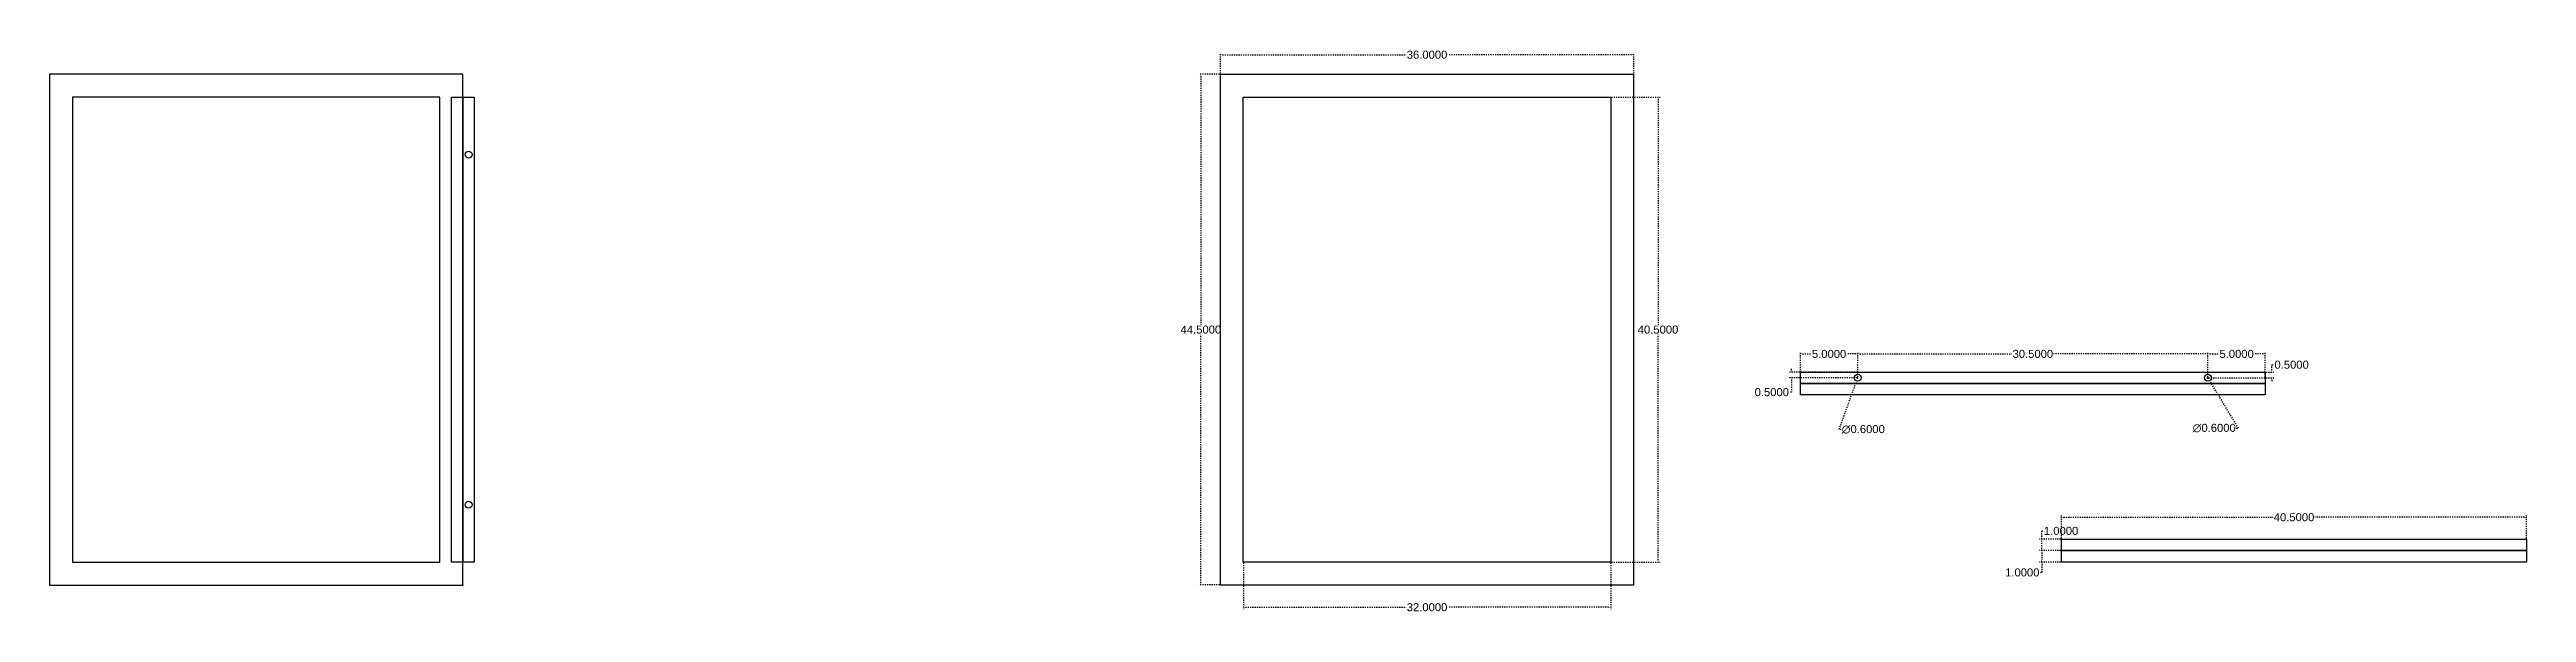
# Model space of a CAD drawing. Header units: millimetres. Extents: x 8 to 223, y 5 to 54.
import ezdxf

# ---------------------------------------------------------------- set-up
doc = ezdxf.new("R2010")
doc.units = ezdxf.units.MM
doc.header["$MEASUREMENT"] = 0
doc.linetypes.add('ACAD_ISO10W100', pattern=[18, 12, -3, 0, -3])
doc.layers.add('dim', color=3, linetype='ACAD_ISO10W100')
doc.layers.add('schita', color=2, linetype='Continuous')
doc.styles.get("Standard").update_dxf_attribs({"font": 'arial.ttf'})
doc.dimstyles.get("Standard").update_dxf_attribs({"dimtxt": 0.18, "dimasz": 0.18, "dimexe": 0.18, "dimexo": 0.0625, "dimgap": 0.09, "dimtad": 0, "dimtih": 1, "dimtoh": 1, "dimdec": 4, "dimzin": 0, "dimdsep": 46, "dimtxsty": 'Standard', "dimcen": 0.09, "dimadec": 0, "dimazin": 0, "dimtfac": 1, "dimtdec": 4, "dimtofl": 0, "dimtmove": 0, "dimatfit": 3, "dimfxl": 1, "dimtolj": 1, "dimtzin": 0, "dimarcsym": 0})

# ---------------------------------------------------------------- blocks, each defined once
blk = doc.blocks.new('*D1')
at = {"layer": 'Defpoints', "color": 0, "ltscale": 0.004, "transparency": 16777216}
for p in [(109.52, 51.96), (107.82, 7.46), (109.52, 7.46)]:
    blk.add_point(p, dxfattribs=at)
at = {"layer": 'dim', "color": 0, "lineweight": -2, "ltscale": 0.004, "transparency": 16777216}
for p, q in [((109.45, 51.96), (107.64, 51.96)), ((107.82, 51.78), (107.82, 30.15)), ((107.82, 7.64), (107.82, 29.26)), ((109.45, 7.46), (107.64, 7.46))]:
    blk.add_line(p, q, dxfattribs=at)
at = {"layer": 'dim', "color": 0, "ltscale": 0.004, "transparency": 16777216}
for points in [[(107.79, 51.78), (107.85, 51.78), (107.82, 51.96)], [(107.79, 7.64), (107.85, 7.64), (107.82, 7.46)]]:
    blk.add_solid(points, dxfattribs=at)
at = {"layer": 'dim', "color": 0, "ltscale": 0.004, "transparency": 16777216, "insert": (107.82, 29.71), "char_height": 0.7, "attachment_point": 5}
blk.add_mtext('\\A1;44.5000', dxfattribs=at)
blk = doc.blocks.new('*D2')
at = {"layer": 'Defpoints', "color": 0, "ltscale": 0.004, "transparency": 16777216}
for p in [(109.52, 51.96), (145.52, 53.66), (145.52, 51.96)]:
    blk.add_point(p, dxfattribs=at)
at = {"layer": 'dim', "color": 0, "lineweight": -2, "ltscale": 0.004, "transparency": 16777216}
for p, q in [((109.52, 52.02), (109.52, 53.84)), ((109.7, 53.66), (125.7, 53.66)), ((145.34, 53.66), (129.33, 53.66)), ((145.52, 52.02), (145.52, 53.84))]:
    blk.add_line(p, q, dxfattribs=at)
at = {"layer": 'dim', "color": 0, "ltscale": 0.004, "transparency": 16777216}
for points in [[(109.7, 53.69), (109.7, 53.63), (109.52, 53.66)], [(145.34, 53.69), (145.34, 53.63), (145.52, 53.66)]]:
    blk.add_solid(points, dxfattribs=at)
at = {"layer": 'dim', "color": 0, "ltscale": 0.004, "transparency": 16777216, "insert": (127.52, 53.66), "char_height": 0.7, "attachment_point": 5}
blk.add_mtext('\\A1;36.0000', dxfattribs=at)
blk = doc.blocks.new('*D3')
at = {"layer": 'Defpoints', "color": 0, "ltscale": 0.004, "transparency": 16777216}
for p in [(181.06, 10.46), (182.79, 10.46), (182.79, 9.46)]:
    blk.add_point(p, dxfattribs=at)
at = {"layer": 'dim', "color": 0, "lineweight": -2, "ltscale": 0.004, "transparency": 16777216}
for p, q in [((182.72, 10.46), (180.88, 10.46)), ((182.72, 9.46), (180.88, 9.46)), ((181.06, 10.28), (181.06, 9.64)), ((181.06, 9.46), (181.06, 8.55)), ((181.06, 8.55), (180.88, 8.55))]:
    blk.add_line(p, q, dxfattribs=at)
at = {"layer": 'dim', "color": 0, "ltscale": 0.004, "transparency": 16777216}
for points in [[(181.03, 10.28), (181.09, 10.28), (181.06, 10.46)], [(181.03, 9.64), (181.09, 9.64), (181.06, 9.46)]]:
    blk.add_solid(points, dxfattribs=at)
at = {"layer": 'dim', "color": 0, "ltscale": 0.004, "transparency": 16777216, "insert": (179.37, 8.55), "char_height": 0.7, "attachment_point": 5}
blk.add_mtext('\\A1;1.0000', dxfattribs=at)
blk = doc.blocks.new('*D4')
at = {"layer": 'Defpoints', "color": 0, "ltscale": 0.004, "transparency": 16777216}
for p in [(181.06, 11.46), (182.79, 11.46), (182.79, 10.46)]:
    blk.add_point(p, dxfattribs=at)
at = {"layer": 'dim', "color": 0, "lineweight": -2, "ltscale": 0.004, "transparency": 16777216}
for p, q in [((182.72, 11.46), (180.88, 11.46)), ((181.06, 11.46), (181.06, 12.17)), ((181.06, 12.17), (181.24, 12.17)), ((181.06, 10.64), (181.06, 11.28)), ((182.72, 10.46), (180.88, 10.46))]:
    blk.add_line(p, q, dxfattribs=at)
at = {"layer": 'dim', "color": 0, "ltscale": 0.004, "transparency": 16777216}
for points in [[(181.03, 11.28), (181.09, 11.28), (181.06, 11.46)], [(181.03, 10.64), (181.09, 10.64), (181.06, 10.46)]]:
    blk.add_solid(points, dxfattribs=at)
at = {"layer": 'dim', "color": 0, "ltscale": 0.004, "transparency": 16777216, "insert": (182.75, 12.17), "char_height": 0.7, "attachment_point": 5}
blk.add_mtext('\\A1;1.0000', dxfattribs=at)
blk = doc.blocks.new('*D5')
at = {"layer": 'Defpoints', "color": 0, "ltscale": 0.004, "transparency": 16777216}
for p in [(200.54, 27.59), (195.54, 25.51), (200.54, 25.51)]:
    blk.add_point(p, dxfattribs=at)
at = {"layer": 'dim', "color": 0, "lineweight": -2, "ltscale": 0.004, "transparency": 16777216}
for p, q in [((195.54, 25.58), (195.54, 27.77)), ((195.72, 27.59), (196.5, 27.59)), ((200.36, 27.59), (199.58, 27.59)), ((200.54, 25.58), (200.54, 27.77))]:
    blk.add_line(p, q, dxfattribs=at)
at = {"layer": 'dim', "color": 0, "ltscale": 0.004, "transparency": 16777216}
for points in [[(195.72, 27.62), (195.72, 27.56), (195.54, 27.59)], [(200.36, 27.62), (200.36, 27.56), (200.54, 27.59)]]:
    blk.add_solid(points, dxfattribs=at)
at = {"layer": 'dim', "color": 0, "ltscale": 0.004, "transparency": 16777216, "insert": (198.04, 27.59), "char_height": 0.7, "attachment_point": 5}
blk.add_mtext('\\A1;5.0000', dxfattribs=at)
blk = doc.blocks.new('*D6')
at = {"layer": 'Defpoints', "color": 0, "ltscale": 0.004, "transparency": 16777216}
for p in [(195.54, 27.59), (165.04, 25.51), (195.54, 25.51)]:
    blk.add_point(p, dxfattribs=at)
at = {"layer": 'dim', "color": 0, "lineweight": -2, "ltscale": 0.004, "transparency": 16777216}
for p, q in [((165.04, 25.58), (165.04, 27.77)), ((165.22, 27.59), (178.47, 27.59)), ((195.36, 27.59), (182.1, 27.59)), ((195.54, 25.58), (195.54, 27.77))]:
    blk.add_line(p, q, dxfattribs=at)
at = {"layer": 'dim', "color": 0, "ltscale": 0.004, "transparency": 16777216}
for points in [[(165.22, 27.62), (165.22, 27.56), (165.04, 27.59)], [(195.36, 27.62), (195.36, 27.56), (195.54, 27.59)]]:
    blk.add_solid(points, dxfattribs=at)
at = {"layer": 'dim', "color": 0, "ltscale": 0.004, "transparency": 16777216, "insert": (180.29, 27.59), "char_height": 0.7, "attachment_point": 5}
blk.add_mtext('\\A1;30.5000', dxfattribs=at)
blk = doc.blocks.new('*D7')
at = {"layer": 'Defpoints', "color": 0, "ltscale": 0.004, "transparency": 16777216}
for p in [(165.04, 27.59), (160.04, 25.51), (165.04, 25.51)]:
    blk.add_point(p, dxfattribs=at)
at = {"layer": 'dim', "color": 0, "lineweight": -2, "ltscale": 0.004, "transparency": 16777216}
for p, q in [((160.04, 25.58), (160.04, 27.77)), ((160.22, 27.59), (161, 27.59)), ((164.86, 27.59), (164.08, 27.59)), ((165.04, 25.58), (165.04, 27.77))]:
    blk.add_line(p, q, dxfattribs=at)
at = {"layer": 'dim', "color": 0, "ltscale": 0.004, "transparency": 16777216}
for points in [[(160.22, 27.62), (160.22, 27.56), (160.04, 27.59)], [(164.86, 27.62), (164.86, 27.56), (165.04, 27.59)]]:
    blk.add_solid(points, dxfattribs=at)
at = {"layer": 'dim', "color": 0, "ltscale": 0.004, "transparency": 16777216, "insert": (162.54, 27.59), "char_height": 0.7, "attachment_point": 5}
blk.add_mtext('\\A1;5.0000', dxfattribs=at)
blk = doc.blocks.new('*D8')
at = {"layer": 'Defpoints', "color": 0, "ltscale": 0.004, "transparency": 16777216}
for p in [(195.38, 25.77), (195.69, 25.26)]:
    blk.add_point(p, dxfattribs=at)
at = {"layer": 'dim', "color": 0, "lineweight": -2, "ltscale": 0.004, "transparency": 16777216}
for p, q in [((195.45, 25.51), (195.63, 25.51)), ((195.54, 25.42), (195.54, 25.6)), ((198.19, 21.13), (195.79, 25.1)), ((198.01, 21.13), (198.19, 21.13))]:
    blk.add_line(p, q, dxfattribs=at)
at = {"layer": 'dim', "color": 0, "ltscale": 0.004, "transparency": 16777216}
blk.add_solid([(195.81, 25.12), (195.76, 25.09), (195.69, 25.26)], dxfattribs=at)
at = {"layer": 'dim', "color": 0, "ltscale": 0.004, "transparency": 16777216, "insert": (196.09, 21.13), "char_height": 0.7, "attachment_point": 5}
blk.add_mtext('\\A1;∅0.6000', dxfattribs=at)
blk = doc.blocks.new('*D9')
at = {"layer": 'Defpoints', "color": 0, "ltscale": 0.004, "transparency": 16777216}
for p in [(164.94, 25.23), (165.14, 25.8)]:
    blk.add_point(p, dxfattribs=at)
at = {"layer": 'dim', "color": 0, "lineweight": -2, "ltscale": 0.004, "transparency": 16777216}
for p, q in [((163.42, 21.02), (164.88, 25.06)), ((164.95, 25.51), (165.13, 25.51)), ((165.04, 25.42), (165.04, 25.6)), ((163.6, 21.02), (163.42, 21.02))]:
    blk.add_line(p, q, dxfattribs=at)
at = {"layer": 'dim', "color": 0, "ltscale": 0.004, "transparency": 16777216}
blk.add_solid([(164.85, 25.07), (164.9, 25.05), (164.94, 25.23)], dxfattribs=at)
at = {"layer": 'dim', "color": 0, "ltscale": 0.004, "transparency": 16777216, "insert": (165.52, 21.02), "char_height": 0.7, "attachment_point": 5}
blk.add_mtext('\\A1;∅0.6000', dxfattribs=at)
blk = doc.blocks.new('*D10')
at = {"layer": 'Defpoints', "color": 0, "ltscale": 0.004, "transparency": 16777216}
for p in [(143.52, 49.96), (143.52, 9.46), (147.64, 9.46)]:
    blk.add_point(p, dxfattribs=at)
at = {"layer": 'dim', "color": 0, "lineweight": -2, "ltscale": 0.004, "transparency": 16777216}
for p, q in [((143.58, 49.96), (147.82, 49.96)), ((147.64, 49.78), (147.64, 30.15)), ((147.64, 9.64), (147.64, 29.26)), ((143.58, 9.46), (147.82, 9.46))]:
    blk.add_line(p, q, dxfattribs=at)
at = {"layer": 'dim', "color": 0, "ltscale": 0.004, "transparency": 16777216}
for points in [[(147.61, 49.78), (147.67, 49.78), (147.64, 49.96)], [(147.61, 9.64), (147.67, 9.64), (147.64, 9.46)]]:
    blk.add_solid(points, dxfattribs=at)
at = {"layer": 'dim', "color": 0, "ltscale": 0.004, "transparency": 16777216, "insert": (147.64, 29.71), "char_height": 0.7, "attachment_point": 5}
blk.add_mtext('\\A1;40.5000', dxfattribs=at)
blk = doc.blocks.new('*D11')
at = {"layer": 'Defpoints', "color": 0, "ltscale": 0.004, "transparency": 16777216}
for p in [(111.52, 9.46), (143.52, 9.46), (143.52, 5.52)]:
    blk.add_point(p, dxfattribs=at)
at = {"layer": 'dim', "color": 0, "lineweight": -2, "ltscale": 0.004, "transparency": 16777216}
for p, q in [((111.52, 9.39), (111.52, 5.34)), ((143.52, 9.39), (143.52, 5.34)), ((111.7, 5.52), (125.7, 5.52)), ((143.34, 5.52), (129.33, 5.52))]:
    blk.add_line(p, q, dxfattribs=at)
at = {"layer": 'dim', "color": 0, "ltscale": 0.004, "transparency": 16777216}
for points in [[(111.7, 5.55), (111.7, 5.49), (111.52, 5.52)], [(143.34, 5.55), (143.34, 5.49), (143.52, 5.52)]]:
    blk.add_solid(points, dxfattribs=at)
at = {"layer": 'dim', "color": 0, "ltscale": 0.004, "transparency": 16777216, "insert": (127.52, 5.52), "char_height": 0.7, "attachment_point": 5}
blk.add_mtext('\\A1;32.0000', dxfattribs=at)
blk = doc.blocks.new('*D12')
at = {"layer": 'Defpoints', "color": 0, "ltscale": 0.004, "transparency": 16777216}
for p in [(223.29, 13.36), (182.79, 11.46), (223.29, 11.46)]:
    blk.add_point(p, dxfattribs=at)
at = {"layer": 'dim', "color": 0, "lineweight": -2, "ltscale": 0.004, "transparency": 16777216}
for p, q in [((182.79, 11.52), (182.79, 13.54)), ((182.97, 13.36), (201.21, 13.36)), ((223.11, 13.36), (204.86, 13.36)), ((223.29, 11.52), (223.29, 13.54))]:
    blk.add_line(p, q, dxfattribs=at)
at = {"layer": 'dim', "color": 0, "ltscale": 0.004, "transparency": 16777216}
for points in [[(182.97, 13.39), (182.97, 13.33), (182.79, 13.36)], [(223.11, 13.39), (223.11, 13.33), (223.29, 13.36)]]:
    blk.add_solid(points, dxfattribs=at)
at = {"layer": 'dim', "color": 0, "ltscale": 0.004, "transparency": 16777216, "insert": (203.04, 13.36), "char_height": 0.7, "attachment_point": 5}
blk.add_mtext('\\A1;40.5000', dxfattribs=at)
blk = doc.blocks.new('*D13')
at = {"layer": 'Defpoints', "color": 0, "ltscale": 0.004, "transparency": 16777216}
for p in [(159.27, 26.01), (165.04, 26.01), (165.04, 25.51)]:
    blk.add_point(p, dxfattribs=at)
at = {"layer": 'dim', "color": 0, "lineweight": -2, "ltscale": 0.004, "transparency": 16777216}
for p, q in [((164.98, 26.01), (159.09, 26.01)), ((159.27, 26.19), (159.27, 26.37)), ((164.98, 25.51), (159.09, 25.51)), ((159.27, 24.26), (159.09, 24.26)), ((159.27, 25.33), (159.27, 24.26))]:
    blk.add_line(p, q, dxfattribs=at)
at = {"layer": 'dim', "color": 0, "ltscale": 0.004, "transparency": 16777216}
for points in [[(159.24, 26.19), (159.3, 26.19), (159.27, 26.01)], [(159.24, 25.33), (159.3, 25.33), (159.27, 25.51)]]:
    blk.add_solid(points, dxfattribs=at)
at = {"layer": 'dim', "color": 0, "ltscale": 0.004, "transparency": 16777216, "insert": (157.55, 24.26), "char_height": 0.7, "attachment_point": 5}
blk.add_mtext('\\A1;0.5000', dxfattribs=at)
blk = doc.blocks.new('*D14')
at = {"layer": 'Defpoints', "color": 0, "ltscale": 0.004, "transparency": 16777216}
for p in [(195.54, 26.01), (201.11, 26.01), (195.54, 25.51)]:
    blk.add_point(p, dxfattribs=at)
at = {"layer": 'dim', "color": 0, "lineweight": -2, "ltscale": 0.004, "transparency": 16777216}
for p, q in [((195.6, 26.01), (201.29, 26.01)), ((201.11, 26.19), (201.11, 26.65)), ((201.11, 26.65), (201.29, 26.65)), ((195.6, 25.51), (201.29, 25.51)), ((201.11, 25.33), (201.11, 25.15))]:
    blk.add_line(p, q, dxfattribs=at)
at = {"layer": 'dim', "color": 0, "ltscale": 0.004, "transparency": 16777216}
for points in [[(201.08, 26.19), (201.14, 26.19), (201.11, 26.01)], [(201.08, 25.33), (201.14, 25.33), (201.11, 25.51)]]:
    blk.add_solid(points, dxfattribs=at)
at = {"layer": 'dim', "color": 0, "ltscale": 0.004, "transparency": 16777216, "insert": (202.83, 26.65), "char_height": 0.7, "attachment_point": 5}
blk.add_mtext('\\A1;0.5000', dxfattribs=at)

msp = doc.modelspace()

# ---------------------------------------------------------------- linework, layer by layer
at = {"layer": 'dim'}
msp.add_point((43.52947, 7.45725), dxfattribs=at)
at = {"layer": 'schita', "ltscale": 0.05}
for points in [[(7.52947, 51.95725), (7.52947, 7.45725), (43.52947, 7.45725), (43.52947, 51.95725)], [(145.51657, 51.95725), (145.51657, 7.45725), (109.51657, 7.45725), (109.51657, 51.95725)], [(9.52947, 49.95725), (9.52947, 9.45725), (41.52947, 9.45725), (41.52947, 49.95725)], [(44.52947, 49.95725), (44.52947, 9.45725), (43.52947, 9.45725), (43.52947, 49.95725)], [(143.51657, 49.95725), (143.51657, 9.45725), (111.51657, 9.45725), (111.51657, 49.95725)], [(160.03829, 26.01419), (200.53829, 26.01419), (200.53829, 25.01419), (160.03829, 25.01419)], [(182.78682, 11.45725), (223.28682, 11.45725), (223.28682, 10.45725), (182.78682, 10.45725)]]:
    msp.add_lwpolyline(points, close=True, dxfattribs=at)
at = {"layer": 'schita'}
for points in [[(43.52947, 49.95725), (43.52947, 9.45725), (42.52947, 9.45725), (42.52947, 49.95725)], [(160.03829, 25.01419), (200.53829, 25.01419), (200.53829, 24.01419), (160.03829, 24.01419)], [(182.78682, 10.45725), (223.28682, 10.45725), (223.28682, 9.45725), (182.78682, 9.45725)]]:
    msp.add_lwpolyline(points, close=True, dxfattribs=at)
at = {"layer": 'schita', "ltscale": 0.05}
for centre in [(44.02947, 44.95725), (165.03829, 25.51419), (195.53829, 25.51419), (44.02947, 14.45725)]:
    msp.add_circle(centre, 0.3, dxfattribs=at)

# ---------------------------------------------------------------- dimensions: what is measured, and where the dimension line sits
at = {"layer": 'dim', "ltscale": 0.004}
for base, p1, p2, picture, middle in [((145.51657, 53.65617), (109.51657, 51.95725), (145.51657, 51.95725), '*D2', (127.51657, 53.65617)), ((143.51657, 5.52363), (111.51657, 9.45725), (143.51657, 9.45725), '*D11', (127.51657, 5.52363))]:
    dim = msp.add_linear_dim(base=base, p1=p1, p2=p2, dimstyle='Standard', override={"dimtxt": 0.7}, dxfattribs=at)
    dim.commit()
    dim.dimension.update_dxf_attribs({"geometry": picture, "text_midpoint": middle})
for base, p1, p2, angle, picture, middle in [((107.81657, 7.45725), (109.51657, 51.95725), (109.51657, 7.45725), 90, '*D1', (107.81657, 29.70725)), ((147.63722, 9.45725), (143.51657, 49.95725), (143.51657, 9.45725), 90, '*D10', (147.63722, 29.70725)), ((165.03829, 27.59274), (160.03829, 25.51419), (165.03829, 25.51419), 180, '*D7', (162.53829, 27.59274)), ((195.53829, 27.59274), (165.03829, 25.51419), (195.53829, 25.51419), 180, '*D6', (180.28829, 27.59274)), ((200.53829, 27.59274), (195.53829, 25.51419), (200.53829, 25.51419), 180, '*D5', (198.03829, 27.59274)), ((223.28682, 13.36115), (182.78682, 11.45725), (223.28682, 11.45725), 180, '*D12', (203.03682, 13.36115))]:
    dim = msp.add_linear_dim(base=base, p1=p1, p2=p2, angle=angle, dimstyle='Standard', override={"dimtxt": 0.7}, dxfattribs=at)
    dim.commit()
    dim.dimension.update_dxf_attribs({"geometry": picture, "text_midpoint": middle})
for base, p1, p2, picture, middle in [((159.27202, 26.01419), (165.03829, 25.51419), (165.03829, 26.01419), '*D13', (157.55022, 24.25616)), ((201.11074, 26.01419), (195.53829, 25.51419), (195.53829, 26.01419), '*D14', (202.83255, 26.64973)), ((181.06113, 11.45725), (182.78682, 10.45725), (182.78682, 11.45725), '*D4', (182.74999, 12.17383)), ((181.06113, 10.45725), (182.78682, 9.45725), (182.78682, 10.45725), '*D3', (179.37227, 8.54543))]:
    dim = msp.add_linear_dim(base=base, p1=p1, p2=p2, angle=90, dimstyle='Standard', override={"dimtxt": 0.7}, dxfattribs=at)
    dim.commit()
    dim.dimension.update_dxf_attribs({"geometry": picture, "text_midpoint": middle, "dimtype": 160})
for p1, p2, picture, middle in [((165.14017, 25.79637), (164.93642, 25.23202), '*D9', (165.51816, 21.01944)), ((195.38308, 25.77092), (195.69351, 25.25747), '*D8', (196.08571, 21.13108))]:
    dim = msp.add_diameter_dim_2p(p1=p1, p2=p2, dimstyle='Standard', override={"dimtxt": 0.7}, dxfattribs=at)
    dim.commit()
    dim.dimension.update_dxf_attribs({"geometry": picture, "text_midpoint": middle, "dimtype": 163})

doc.saveas('drawing.dxf')
